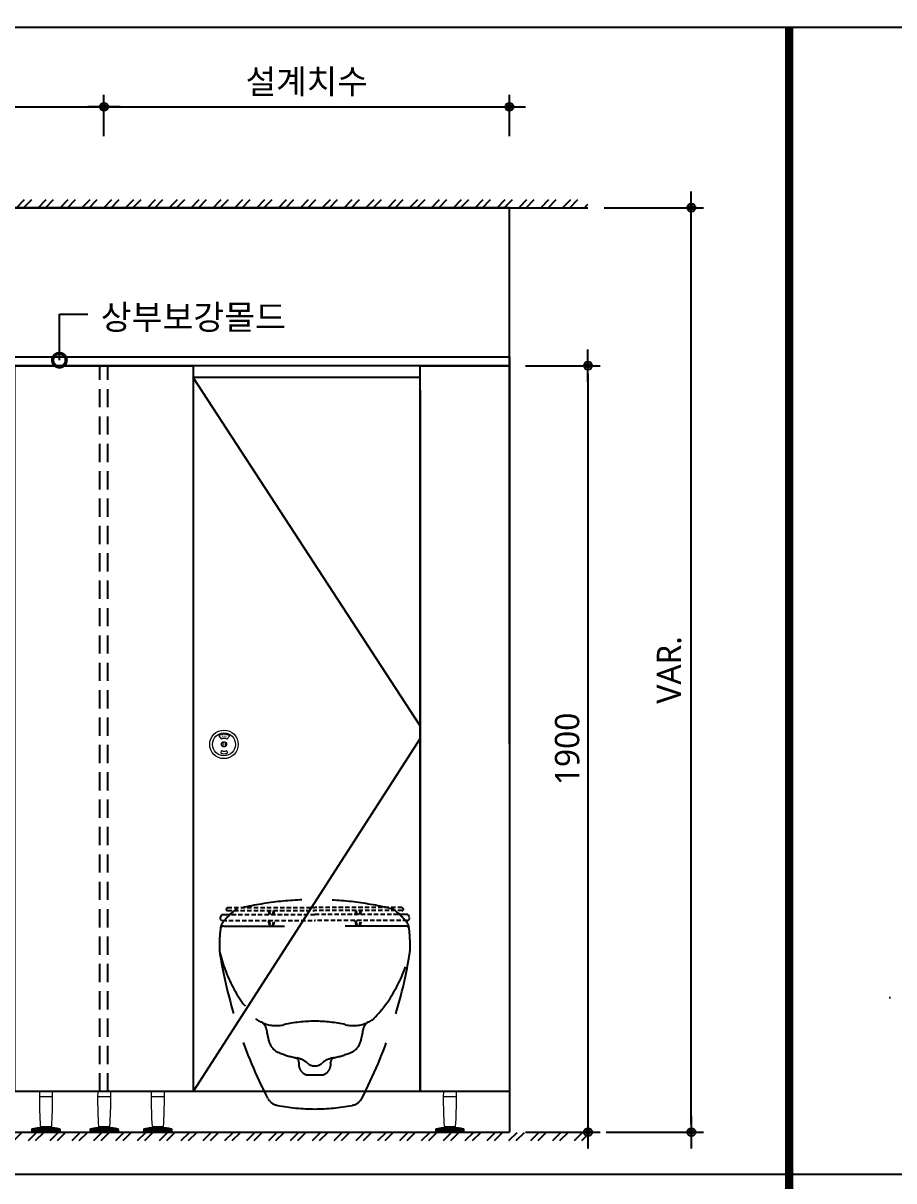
# Model space of a CAD drawing. Extents: x -256 to 8104, y -176 to 5714.
# Drawn here: x 3621 to 4694, y 4116 to 5543 of the extents above; entities that cross this region are included whole.
import ezdxf
from ezdxf.enums import TextEntityAlignment as Align

# ---------------------------------------------------------------- set-up
doc = ezdxf.new("R2010")
doc.units = 0
doc.header["$LTSCALE"] = 30
doc.linetypes.add('HIDDEN', pattern=[0.375, 0.25, -0.125])
doc.layers.get('0').update_dxf_attribs({"linetype": 'CONTINUOUS'})
doc.layers.get('DEFPOINTS').update_dxf_attribs({"linetype": 'CONTINUOUS'})
for name, color, linetype in [('DIM', 7, 'CONTINUOUS'), ('FIN', 5, 'CONTINUOUS'), ('HAT', 8, 'CONTINUOUS'), ('HID', 9, 'HIDDEN'), ('문자', 3, 'CONTINUOUS'), ('부자재', 4, 'CONTINUOUS'), ('잠금쇠(회전형)', 4, 'CONTINUOUS'), ('치수', 1, 'CONTINUOUS'), ('판넬', 2, 'CONTINUOUS'), ('해치', 8, 'CONTINUOUS')]:
    doc.layers.add(name, color=color, linetype=linetype)
doc.styles.add('HDW', font='gulim.ttc')
doc.styles.add('돋움', font='malgun.ttf')
doc.dimstyles.new('10', dxfattribs={"dimscale": 10, "dimtxt": 3, "dimasz": 1, "dimexe": 1.5, "dimexo": 2, "dimgap": 1, "dimtad": 1, "dimdec": 0, "dimlunit": 6, "dimtxsty": '돋움', "dimblk": 'DIMDOT', "dimcen": -1, "dimdle": 1.5, "dimclrt": 3, "dimazin": 3, "dimtfac": 1, "dimtdec": 0, "dimtix": 1, "dimtmove": 2, "dimatfit": 3, "dimldrblk": 'DIMDOT', "dimarcsym": 0})

# ---------------------------------------------------------------- blocks, each defined once
blk = doc.blocks.new('DIMDOT')
at = {"linetype": 'Continuous'}
blk.add_line((-2, 0), (2, 0), dxfattribs=at)
for radius in [0.5, 0.25]:
    blk.add_circle((0, 0), radius, dxfattribs=at)
blk = doc.blocks.new('*D1071')
at = {"layer": 'DEFPOINTS', "color": 0}
for p in [(188446.5, 3876.5), (187946.5, 3820.2), (188446.5, 3820.2)]:
    blk.add_point(p, dxfattribs=at)
at = {"layer": 'DIM', "color": 0, "lineweight": -2, "ltscale": 10}
for p, q in [((187946.5, 3840.2), (187946.5, 3891.5)), ((188446.5, 3840.2), (188446.5, 3891.5)), ((187956.5, 3876.5), (188436.5, 3876.5))]:
    blk.add_line(p, q, dxfattribs=at)
at = {"layer": 'DIM', "color": 0, "lineweight": -2, "xscale": 10, "yscale": 10, "zscale": 10, "rotation": 180}
blk.add_blockref('DIMDOT', (187946.5, 3876.5), dxfattribs=at)
at = {"layer": 'DIM', "color": 0, "lineweight": -2, "xscale": 10, "yscale": 10, "zscale": 10}
blk.add_blockref('DIMDOT', (188446.5, 3876.5), dxfattribs=at)
at = {"layer": 'DIM', "color": 3, "insert": (188196.5, 3906.1), "char_height": 30, "attachment_point": 5, "style": '돋움'}
blk.add_mtext('설계치수', dxfattribs=at)
blk = doc.blocks.new('*D1072')
at = {"layer": 'DEFPOINTS', "color": 0}
for p in [(188946.5, 3876.5), (188446.5, 3820.2), (188946.5, 3820.2)]:
    blk.add_point(p, dxfattribs=at)
at = {"layer": 'DIM', "color": 0, "lineweight": -2, "ltscale": 10}
for p, q in [((188446.5, 3840.2), (188446.5, 3891.5)), ((188946.5, 3840.2), (188946.5, 3891.5)), ((188456.5, 3876.5), (188936.5, 3876.5))]:
    blk.add_line(p, q, dxfattribs=at)
at = {"layer": 'DIM', "color": 0, "lineweight": -2, "xscale": 10, "yscale": 10, "zscale": 10, "rotation": 180}
blk.add_blockref('DIMDOT', (188446.5, 3876.5), dxfattribs=at)
at = {"layer": 'DIM', "color": 0, "lineweight": -2, "xscale": 10, "yscale": 10, "zscale": 10}
blk.add_blockref('DIMDOT', (188946.5, 3876.5), dxfattribs=at)
at = {"layer": 'DIM', "color": 3, "insert": (188696.5, 3906.1), "char_height": 30, "attachment_point": 5, "style": '돋움'}
blk.add_mtext('설계치수', dxfattribs=at)
blk = doc.blocks.new('*D1073')
at = {"layer": 'DEFPOINTS', "color": 0}
for p in [(188946.5, 3557.3), (188946.5, 2612.3), (189043.4, 2612.3)]:
    blk.add_point(p, dxfattribs=at)
at = {"layer": 'DIM', "color": 0, "lineweight": -2, "ltscale": 10}
for p, q in [((188966.5, 3557.3), (189058.4, 3557.3)), ((189043.4, 3547.3), (189043.4, 2622.3)), ((188966.5, 2612.3), (189058.4, 2612.3))]:
    blk.add_line(p, q, dxfattribs=at)
at = {"layer": 'DIM', "color": 0, "lineweight": -2, "xscale": 10, "yscale": 10, "zscale": 10}
for p, rotation in [((189043.4, 3557.3), 90), ((189043.4, 2612.3), 270)]:
    blk.add_blockref('DIMDOT', p, dxfattribs=dict(at, rotation=rotation))
at = {"layer": 'DIM', "color": 3, "insert": (189017.8, 3084.8), "char_height": 30, "attachment_point": 5, "rotation": 90, "style": '돋움'}
blk.add_mtext('1900', dxfattribs=at)
blk = doc.blocks.new('A$C460A2A32')
at = {"color": 0}
for p, q in [((2.8, 20), (0.5, 16)), ((2.8, 20), (8.6, 20)), ((8.6, 20), (162.3, 20)), ((12.8, 32), (11.2, 30.4)), ((12.6, 27), (162.3, 27)), ((12.8, 32), (162.3, 32)), ((311.8, 32), (162.3, 32)), ((312, 27), (162.3, 27)), ((316, 20), (162.3, 20)), ((311.8, 32), (313.4, 30.4)), ((321.8, 20), (316, 20)), ((321.8, 20), (324.1, 16)), ((3.9, 10), (162.3, 10)), ((320.7, 10), (162.3, 10))]:
    blk.add_line(p, q, dxfattribs=at)
for centre, radius, start, end in [((12.6, 29), 2, 135, 270), ((108.9, 28.2), 26, 182.6717, 198.4118), ((107.4, 28.2), 23, 183.0205, 200.9186), ((68.6, 28.2), 23, 339.0814, 356.9795), ((67.1, 28.2), 26, 341.5882, 357.3283), ((257.5, 28.2), 26, 182.6717, 198.4118), ((256, 28.2), 23, 183.0205, 200.9186), ((217.2, 28.2), 23, 339.0814, 356.9795), ((215.7, 28.2), 26, 341.5882, 357.3283), ((312, 29), 2, 270, 45), ((3.9, 14), 4, 150.0107, 270), ((108.9, 10), 26, 180, 202.6199), ((107.4, 10), 23, 180, 205.7715), ((68.6, 10), 23, 334.2285, 0), ((67.1, 10), 26, 337.3801, 0), ((257.5, 10), 26, 180, 202.6199), ((256, 10), 23, 180, 205.7715), ((217.2, 10), 23, 334.2285, 0), ((215.7, 10), 26, 337.3801, 0), ((320.7, 14), 4, 270, 29.9893)]:
    blk.add_arc(centre, radius, start, end, dxfattribs=at)
blk = doc.blocks.new('*D1090')
at = {"layer": 'DEFPOINTS', "color": 0}
for p in [(189043.4, 3752.1), (189170.8, 3752.1), (189045.9, 2612.3)]:
    blk.add_point(p, dxfattribs=at)
at = {"layer": 'DIM', "color": 0, "lineweight": -2, "ltscale": 10}
for p, q in [((189063.4, 3752.1), (189185.8, 3752.1)), ((189170.8, 2622.3), (189170.8, 3742.1)), ((189065.9, 2612.3), (189185.8, 2612.3))]:
    blk.add_line(p, q, dxfattribs=at)
at = {"layer": 'DIM', "color": 0, "lineweight": -2, "xscale": 10, "yscale": 10, "zscale": 10}
for p, rotation in [((189170.8, 3752.1), 90), ((189170.8, 2612.3), 270)]:
    blk.add_blockref('DIMDOT', p, dxfattribs=dict(at, rotation=rotation))
at = {"layer": 'DIM', "color": 3, "insert": (189143.5, 3182.2), "char_height": 30, "attachment_point": 5, "rotation": 90, "style": '돋움'}
blk.add_mtext('VAR.', dxfattribs=at)
blk = doc.blocks.new('_DOTSMALL')
at = {"color": 0, "linetype": 'ByBlock', "const_width": 0.5}
blk.add_lwpolyline([(-0.0625, 0, 1), (0.0625, 0, 1)], format="xyb", close=True, dxfattribs=at)
blk = doc.blocks.new('A$C63EC304E')
at = {"layer": '치수', "color": 1, "xscale": 2.5, "yscale": 2.5, "zscale": 2.5, "rotation": 234.3098741996962}
blk.add_blockref('_DOTSMALL', (0.31, 0.31), dxfattribs=at)
blk = doc.blocks.new('A$C2BC9653E')
at = {"layer": '치수', "xscale": 0.3333333333333333, "yscale": 0.3333333333333333, "zscale": 0.3333333333333333}
blk.add_blockref('A$C63EC304E', (0, 0), dxfattribs=at)
blk = doc.blocks.new('A$C7FC71301')
at = {"layer": '치수', "rotation": 180}
blk.add_blockref('A$C2BC9653E', (0.208, 0.208), dxfattribs=at)
blk = doc.blocks.new('A$C4A20372B')
at = {"layer": '치수'}
blk.add_blockref('A$C7FC71301', (0, 0), dxfattribs=at)
blk = doc.blocks.new('A$C566469F5')
at = {"layer": '치수'}
blk.add_blockref('A$C4A20372B', (0, 0), dxfattribs=at)
blk = doc.blocks.new('A$C7E317CD4')
at = {"layer": '해치', "xscale": 2, "yscale": 2, "zscale": 2}
blk.add_blockref('A$C566469F5', (0, 0), dxfattribs=at)
blk = doc.blocks.new('A$C601D7F27')
at = {"layer": '치수'}
blk.add_blockref('A$C7E317CD4', (0, 0), dxfattribs=at)
blk = doc.blocks.new('A$C38802C08')
at = {"layer": '치수'}
blk.add_blockref('A$C601D7F27', (0, 0), dxfattribs=at)
blk = doc.blocks.new('EDGE_39', base_point=(184726.3, -1563.7))
at = {"layer": 'HAT'}
h = blk.add_hatch(dxfattribs=at)
h.set_pattern_fill('ANSI32', color=256, scale=2, style=0)
h.set_pattern_definition([(45, (176110.435, -1880.92), (-13.470384, 13.470384), []), (45, (176119.415, -1880.92), (-13.470384, 13.470384), [])])
h.paths.add_polyline_path([(187349.8, 3762.1), (189043.4, 3762.1), (189043.4, 3752.1), (187349.8, 3752.1)])
h = blk.add_hatch(dxfattribs=at)
h.set_pattern_fill('ANSI32', color=256, scale=2, style=0)
h.set_pattern_definition([(45, (176110.435, -1698.94), (-13.470384, 13.470384), []), (45, (176119.415, -1698.94), (-13.470384, 13.470384), [])])
h.paths.add_polyline_path([(187349.8, 2601.8), (189043.4, 2601.8), (189043.4, 2611.8), (187349.8, 2611.8)])
at = {"layer": '해치'}
h = blk.add_hatch(dxfattribs=at)
h.set_pattern_fill('AR-CONC', color=256, style=0)
h.set_pattern_definition([(50, (187965.83, 1337.06), (182.185, -15.939), [19.05, -209.55]), (355, (187965.83, 1337.06), (-35.243, 191.057), [15.24, -167.64]), (100.451, (187981.01, 1335.73), (146.943, 175.117), [16.19, -178.09]), (46.184, (187965.83, 1387.86), (271.079, -42.042), [28.575, -314.325]), (96.636, (187988.42, 1384.36), (237.404, 247.426), [24.285, -267.135]), (351.184, (187965.83, 1387.86), (237.405, 247.425), [22.86, -251.46]), (21, (187991.23, 1375.16), (151.615, -102.2655), [19.05, -209.55]), (326, (187991.23, 1375.16), (61.802, 184.188), [15.24, -167.64]), (71.4514, (188003.87, 1366.64), (213.416, 81.923), [16.19, -178.09]), (37.5, (187965.83, 1337.06), (3.0886, 84.555), [0, -165.608, 0, -170.18, 0, -168.275]), (7.5, (187965.83, 1337.06), (66.8197, 100.1806), [0, -97.028, 0, -161.798, 0, -64.135]), (327.5, (187909.19, 1337.06), (135.5906, -5.7287), [0, -63.5, 0, -198.12, 0, -262.89]), (317.5, (187883.79, 1337.06), (148.129, 25.4265), [0, -82.55, 0, -131.572, 0, -186.69])])
h.paths.add_polyline_path([(190445.4, 2770.8), (190445.4, 2873.8), (189395.2, 2873.8), (189395.2, 2770.8)])
at = {"color": 2}
blk.add_line((187349.8, 3752.1), (189043.4, 3752.1), dxfattribs=at)
for p, q in [((188946.5, 3090.9), (188946.5, 3752.1)), ((188946.5, 3077.2), (188946.5, 2612.3)), ((187446.5, 2612.3), (188946.5, 2612.3))]:
    blk.add_line(p, q)
at = {"color": 8}
blk.add_line((187245.1, 2560.5), (190592.9, 2560.5), dxfattribs=at)
at = {"color": 2}
for points in [[(184725.6, 3974.7), (191977.9, 3974.7), (191977.9, -1563.6), (184725.6, -1563.6)], [(184725.6, 3974.7), (191977.9, 3974.7), (191977.9, -1563.6), (184725.6, -1563.6)], [(184725.6, 3974.7), (192707.5, 3974.7), (192707.5, -1563.6), (184725.6, -1563.6)], [(187446.5, 3568.3), (188946.5, 3568.3), (188946.5, 3557.3), (187446.5, 3557.3)]]:
    blk.add_lwpolyline(points, close=True, dxfattribs=at)
at = {"color": 8, "const_width": 10}
blk.add_lwpolyline([(189291.4, 1205.6), (189291.4, 3974.7)], dxfattribs=at)
at = {"layer": 'FIN', "linetype": 'Continuous', "lineweight": 15}
for p, q in [((188366.9, 2656.4), (188383.2, 2656.4)), ((188383.2, 2655.9), (188366.9, 2655.9)), ((188438.7, 2656.4), (188455, 2656.4)), ((188455, 2655.9), (188438.7, 2655.9)), ((188504.8, 2656.4), (188521.1, 2656.4)), ((188521.1, 2655.9), (188504.8, 2655.9)), ((188864.9, 2656.4), (188881.3, 2656.4)), ((188881.3, 2655.9), (188864.9, 2655.9)), ((188392.9, 2615), (188357.2, 2615)), ((188392.9, 2613.7), (188357.2, 2613.7)), ((188357.2, 2613.7), (188392.9, 2613.7)), ((188357.8, 2616.2), (188392.3, 2616.2)), ((188358.7, 2612.2), (188358.7, 2612.3)), ((188358.7, 2612.2), (188358.7, 2612.3)), ((188359.9, 2612.2), (188359.9, 2612.3)), ((188359.9, 2612.2), (188359.9, 2612.3)), ((188383.6, 2617.7), (188366.5, 2617.7)), ((188366.7, 2617.7), (188383.4, 2617.7)), ((188368, 2619.4), (188382.1, 2619.4)), ((188377.1, 2612.2), (188377.1, 2612.3)), ((188377.7, 2612.2), (188377.7, 2612.3)), ((188378.5, 2612.2), (188378.5, 2612.3)), ((188378.5, 2612.2), (188378.5, 2612.3)), ((188378.5, 2612.2), (188378.5, 2612.3)), ((188378.6, 2612.2), (188378.6, 2612.3)), ((188378.8, 2612.2), (188378.8, 2612.3)), ((188378.9, 2612.2), (188378.9, 2612.3)), ((188379, 2612.2), (188379, 2612.3)), ((188379, 2612.2), (188379, 2612.3)), ((188379.1, 2612.2), (188379.1, 2612.3)), ((188379.2, 2612.2), (188379.2, 2612.3)), ((188379.5, 2612.2), (188379.5, 2612.3)), ((188379.5, 2612.2), (188379.5, 2612.3)), ((188379.5, 2612.2), (188379.5, 2612.3)), ((188379.6, 2612.2), (188379.6, 2612.3)), ((188379.7, 2612.2), (188379.7, 2612.3)), ((188389.9, 2612.2), (188389.9, 2612.3)), ((188390.1, 2612.2), (188390.1, 2612.3)), ((188390.6, 2612.2), (188390.6, 2612.3)), ((188391, 2612.2), (188391, 2612.3)), ((188391.2, 2612.2), (188391.2, 2612.3)), ((188464.7, 2615), (188429, 2615)), ((188464.7, 2613.7), (188429, 2613.7)), ((188429, 2613.7), (188464.7, 2613.7)), ((188429.6, 2616.2), (188464.1, 2616.2)), ((188430.5, 2612.2), (188430.5, 2612.3)), ((188430.5, 2612.2), (188430.5, 2612.3)), ((188431.7, 2612.2), (188431.7, 2612.3)), ((188431.7, 2612.2), (188431.7, 2612.3)), ((188455.4, 2617.7), (188438.3, 2617.7)), ((188438.5, 2617.7), (188455.2, 2617.7)), ((188439.8, 2619.4), (188453.9, 2619.4)), ((188448.9, 2612.2), (188448.9, 2612.3)), ((188449.5, 2612.2), (188449.5, 2612.3)), ((188450.3, 2612.2), (188450.3, 2612.3)), ((188450.3, 2612.2), (188450.3, 2612.3)), ((188450.3, 2612.2), (188450.3, 2612.3)), ((188450.4, 2612.2), (188450.4, 2612.3)), ((188450.6, 2612.2), (188450.6, 2612.3)), ((188450.7, 2612.2), (188450.7, 2612.3)), ((188450.8, 2612.2), (188450.8, 2612.3)), ((188450.8, 2612.2), (188450.8, 2612.3)), ((188450.9, 2612.2), (188450.9, 2612.3)), ((188451, 2612.2), (188451, 2612.3)), ((188451.3, 2612.2), (188451.3, 2612.3)), ((188451.3, 2612.2), (188451.3, 2612.3)), ((188451.3, 2612.2), (188451.3, 2612.3)), ((188451.4, 2612.2), (188451.4, 2612.3)), ((188451.5, 2612.2), (188451.5, 2612.3)), ((188461.7, 2612.2), (188461.7, 2612.3)), ((188461.9, 2612.2), (188461.9, 2612.3)), ((188462.4, 2612.2), (188462.4, 2612.3)), ((188462.8, 2612.2), (188462.8, 2612.3)), ((188463, 2612.2), (188463, 2612.3)), ((188530.7, 2615), (188495.1, 2615)), ((188530.7, 2613.7), (188495.1, 2613.7)), ((188495.1, 2613.7), (188530.7, 2613.7)), ((188495.7, 2616.2), (188530.2, 2616.2)), ((188496.6, 2612.2), (188496.6, 2612.3)), ((188496.6, 2612.2), (188496.6, 2612.3)), ((188497.8, 2612.2), (188497.8, 2612.3)), ((188497.8, 2612.2), (188497.8, 2612.3)), ((188521.5, 2617.7), (188504.4, 2617.7)), ((188504.6, 2617.7), (188521.2, 2617.7)), ((188505.9, 2619.4), (188520, 2619.4)), ((188515, 2612.2), (188515, 2612.3)), ((188515.6, 2612.2), (188515.6, 2612.3)), ((188516.4, 2612.2), (188516.4, 2612.3)), ((188516.4, 2612.2), (188516.4, 2612.3)), ((188516.4, 2612.2), (188516.4, 2612.3)), ((188516.5, 2612.2), (188516.5, 2612.3)), ((188516.7, 2612.2), (188516.7, 2612.3)), ((188516.8, 2612.2), (188516.8, 2612.3)), ((188516.9, 2612.2), (188516.9, 2612.3)), ((188516.9, 2612.2), (188516.9, 2612.3)), ((188517, 2612.2), (188517, 2612.3)), ((188517.1, 2612.2), (188517.1, 2612.3)), ((188517.3, 2612.2), (188517.3, 2612.3)), ((188517.4, 2612.2), (188517.4, 2612.3)), ((188517.4, 2612.2), (188517.4, 2612.3)), ((188517.5, 2612.2), (188517.5, 2612.3)), ((188517.6, 2612.2), (188517.6, 2612.3)), ((188527.8, 2612.2), (188527.8, 2612.3)), ((188528, 2612.2), (188528, 2612.3)), ((188528.5, 2612.2), (188528.5, 2612.3)), ((188528.9, 2612.2), (188528.9, 2612.3)), ((188529.1, 2612.2), (188529.1, 2612.3)), ((188890.9, 2615), (188855.3, 2615)), ((188890.9, 2613.7), (188855.3, 2613.7)), ((188855.3, 2613.7), (188890.9, 2613.7)), ((188855.9, 2616.2), (188890.4, 2616.2)), ((188856.8, 2612.2), (188856.8, 2612.3)), ((188856.8, 2612.2), (188856.8, 2612.3)), ((188858, 2612.2), (188858, 2612.3)), ((188858, 2612.2), (188858, 2612.3)), ((188881.7, 2617.7), (188864.6, 2617.7)), ((188864.8, 2617.7), (188881.4, 2617.7)), ((188866.1, 2619.4), (188880.2, 2619.4)), ((188875.2, 2612.2), (188875.2, 2612.3)), ((188875.8, 2612.2), (188875.8, 2612.3)), ((188876.6, 2612.2), (188876.6, 2612.3)), ((188876.6, 2612.2), (188876.6, 2612.3)), ((188876.6, 2612.2), (188876.6, 2612.3)), ((188876.7, 2612.2), (188876.7, 2612.3)), ((188876.9, 2612.2), (188876.9, 2612.3)), ((188877, 2612.2), (188877, 2612.3)), ((188877.1, 2612.2), (188877.1, 2612.3)), ((188877.1, 2612.2), (188877.1, 2612.3)), ((188877.1, 2612.2), (188877.1, 2612.3)), ((188877.3, 2612.2), (188877.3, 2612.3)), ((188877.5, 2612.2), (188877.5, 2612.3)), ((188877.5, 2612.2), (188877.5, 2612.3)), ((188877.6, 2612.2), (188877.6, 2612.3)), ((188877.7, 2612.2), (188877.7, 2612.3)), ((188877.7, 2612.2), (188877.7, 2612.3)), ((188888, 2612.2), (188888, 2612.3)), ((188888.2, 2612.2), (188888.2, 2612.3)), ((188888.6, 2612.2), (188888.6, 2612.3)), ((188889.1, 2612.2), (188889.1, 2612.3)), ((188889.3, 2612.2), (188889.3, 2612.3)), ((188359.9, 2612.2), (188358.7, 2612.2)), ((188358.7, 2612.2), (188358.7, 2612.2)), ((188359.9, 2612.2), (188359.9, 2612.2)), ((188377.7, 2612.2), (188377.1, 2612.2)), ((188378.8, 2612.2), (188378.6, 2612.2)), ((188378.9, 2612.2), (188378.8, 2612.2)), ((188379, 2612.2), (188378.9, 2612.2)), ((188379, 2612.2), (188379, 2612.2)), ((188379.1, 2612.2), (188379, 2612.2)), ((188379.6, 2612.2), (188379.5, 2612.2)), ((188379.5, 2612.2), (188379.5, 2612.2)), ((188379.7, 2612.2), (188379.6, 2612.2)), ((188431.7, 2612.2), (188430.5, 2612.2)), ((188430.5, 2612.2), (188430.5, 2612.2)), ((188431.7, 2612.2), (188431.7, 2612.2)), ((188449.5, 2612.2), (188448.9, 2612.2)), ((188450.6, 2612.2), (188450.4, 2612.2)), ((188450.7, 2612.2), (188450.6, 2612.2)), ((188450.8, 2612.2), (188450.7, 2612.2)), ((188450.8, 2612.2), (188450.8, 2612.2)), ((188450.9, 2612.2), (188450.8, 2612.2)), ((188451.4, 2612.2), (188451.3, 2612.2)), ((188451.3, 2612.2), (188451.3, 2612.2)), ((188451.5, 2612.2), (188451.4, 2612.2)), ((188497.8, 2612.2), (188496.6, 2612.2)), ((188496.6, 2612.2), (188496.6, 2612.2)), ((188497.8, 2612.2), (188497.8, 2612.2)), ((188515.6, 2612.2), (188515, 2612.2)), ((188516.7, 2612.2), (188516.5, 2612.2)), ((188516.8, 2612.2), (188516.7, 2612.2)), ((188516.9, 2612.2), (188516.8, 2612.2)), ((188516.9, 2612.2), (188516.9, 2612.2)), ((188516.9, 2612.2), (188516.9, 2612.2)), ((188517.5, 2612.2), (188517.4, 2612.2)), ((188517.4, 2612.2), (188517.4, 2612.2)), ((188517.6, 2612.2), (188517.5, 2612.2)), ((188858, 2612.2), (188856.8, 2612.2)), ((188856.8, 2612.2), (188856.8, 2612.2)), ((188858, 2612.2), (188858, 2612.2)), ((188875.8, 2612.2), (188875.2, 2612.2)), ((188876.9, 2612.2), (188876.7, 2612.2)), ((188877, 2612.2), (188876.9, 2612.2)), ((188877.1, 2612.2), (188877, 2612.2)), ((188877.1, 2612.2), (188877.1, 2612.2)), ((188877.1, 2612.2), (188877.1, 2612.2)), ((188877.6, 2612.2), (188877.5, 2612.2)), ((188877.7, 2612.2), (188877.6, 2612.2)), ((188877.7, 2612.2), (188877.7, 2612.2))]:
    blk.add_line(p, q, dxfattribs=at)
at = {"layer": 'FIN', "color": 4, "linetype": 'Continuous', "lineweight": 15}
for p, q in [((188367, 2662), (188367, 2662)), ((188367.1, 2662.3), (188383, 2662.3)), ((188367.2, 2656.2), (188382.9, 2656.2)), ((188383.2, 2656.4), (188383.1, 2662)), ((188438.8, 2662), (188438.8, 2662)), ((188438.9, 2662.3), (188454.8, 2662.3)), ((188439, 2656.2), (188454.7, 2656.2)), ((188455, 2656.4), (188454.9, 2662)), ((188504.9, 2662), (188504.9, 2662)), ((188505, 2662.3), (188520.9, 2662.3)), ((188505, 2656.2), (188520.8, 2656.2)), ((188521.1, 2656.4), (188521, 2662)), ((188865.1, 2662.3), (188881.1, 2662.3)), ((188865.1, 2662), (188865.1, 2662)), ((188865.2, 2656.2), (188881, 2656.2)), ((188881.3, 2656.4), (188881.2, 2662)), ((188357.8, 2616.2), (188357.2, 2615)), ((188357.2, 2615), (188357.2, 2613.7)), ((188357.2, 2613.7), (188357.2, 2612.3)), ((188357.2, 2612.3), (188392.9, 2612.3)), ((188368, 2619.4), (188368.6, 2618.8)), ((188381.5, 2618.8), (188368.6, 2618.8)), ((188369.5, 2618.5), (188368.9, 2617.8)), ((188381.2, 2617.8), (188368.9, 2617.8)), ((188369.5, 2618.8), (188369.5, 2618.5)), ((188369.5, 2618.5), (188380.6, 2618.5)), ((188380.6, 2618.5), (188380.6, 2618.8)), ((188381.2, 2617.8), (188380.6, 2618.5)), ((188381.5, 2618.8), (188382.1, 2619.4)), ((188392.9, 2615), (188392.3, 2616.2)), ((188392.9, 2613.7), (188392.9, 2615)), ((188392.9, 2612.3), (188392.9, 2613.7)), ((188429.6, 2616.2), (188429, 2615)), ((188429, 2615), (188429, 2613.7)), ((188429, 2613.7), (188429, 2612.3)), ((188429, 2612.3), (188464.7, 2612.3)), ((188439.8, 2619.4), (188440.4, 2618.8)), ((188453.3, 2618.8), (188440.4, 2618.8)), ((188441.3, 2618.5), (188440.7, 2617.8)), ((188453, 2617.8), (188440.7, 2617.8)), ((188441.3, 2618.8), (188441.3, 2618.5)), ((188441.3, 2618.5), (188452.4, 2618.5)), ((188452.4, 2618.5), (188452.4, 2618.8)), ((188453, 2617.8), (188452.4, 2618.5)), ((188453.3, 2618.8), (188453.9, 2619.4)), ((188464.7, 2615), (188464.1, 2616.2)), ((188464.7, 2613.7), (188464.7, 2615)), ((188464.7, 2612.3), (188464.7, 2613.7)), ((188495.7, 2616.2), (188495.1, 2615)), ((188495.1, 2615), (188495.1, 2613.7)), ((188495.1, 2613.7), (188495.1, 2612.3)), ((188495.1, 2612.3), (188530.7, 2612.3)), ((188505.9, 2619.4), (188506.5, 2618.8)), ((188519.4, 2618.8), (188506.5, 2618.8)), ((188507.4, 2618.5), (188506.8, 2617.8)), ((188519.1, 2617.8), (188506.8, 2617.8)), ((188507.4, 2618.8), (188507.4, 2618.5)), ((188507.4, 2618.5), (188518.5, 2618.5)), ((188518.5, 2618.5), (188518.5, 2618.8)), ((188519.1, 2617.8), (188518.5, 2618.5)), ((188519.4, 2618.8), (188520, 2619.4)), ((188530.7, 2615), (188530.2, 2616.2)), ((188530.7, 2613.7), (188530.7, 2615)), ((188530.7, 2612.3), (188530.7, 2613.7)), ((188855.9, 2616.2), (188855.3, 2615)), ((188855.3, 2615), (188855.3, 2613.7)), ((188855.3, 2613.7), (188855.3, 2612.3)), ((188855.3, 2612.3), (188890.9, 2612.3)), ((188866.1, 2619.4), (188866.7, 2618.8)), ((188879.5, 2618.8), (188866.7, 2618.8)), ((188867.6, 2618.5), (188867, 2617.8)), ((188879.3, 2617.8), (188867, 2617.8)), ((188867.6, 2618.8), (188867.6, 2618.5)), ((188867.6, 2618.5), (188878.7, 2618.5)), ((188878.7, 2618.5), (188878.7, 2618.8)), ((188879.3, 2617.8), (188878.7, 2618.5)), ((188879.5, 2618.8), (188880.2, 2619.4)), ((188890.9, 2615), (188890.4, 2616.2)), ((188890.9, 2613.7), (188890.9, 2615)), ((188890.9, 2612.3), (188890.9, 2613.7))]:
    blk.add_line(p, q, dxfattribs=at)
for points in [[(188367.1, 2662.3, 0.124037), (188367, 2662, -0.001096), (188367, 2662), (188366.9, 2656.4)], [(188438.9, 2662.3, 0.124037), (188438.8, 2662, -0.001096), (188438.8, 2662), (188438.7, 2656.4)], [(188505, 2662.3, 0.124037), (188504.9, 2662, -0.001096), (188504.9, 2662), (188504.8, 2656.4)], [(188865.1, 2662.3, 0.124037), (188865.1, 2662, -0.001096), (188865.1, 2662), (188865, 2656.4)]]:
    blk.add_lwpolyline(points, format="xyb", dxfattribs=at)
at = {"layer": 'FIN', "color": 4, "linetype": 'Continuous', "lineweight": 15, "flags": 128}
for points in [[(188383.1, 2662, 0.118135), (188383, 2662.3, 0.118135)], [(188454.9, 2662, 0.118135), (188454.8, 2662.3, 0.118135)], [(188521, 2662, 0.118135), (188520.9, 2662.3, 0.118135)], [(188881.2, 2662, 0.118135), (188881.1, 2662.3, 0.118135)]]:
    blk.add_lwpolyline(points, format="xyb", dxfattribs=at)
at = {"layer": 'FIN', "color": 4, "linetype": 'Continuous', "lineweight": 15}
for centre, radius, start, end in [((188367.2, 2656.4), 0.292, 179.2415, 270), ((188367.2, 2655.9), 0.292, 90, 179.3579), ((188945.6, 2655.6), 578.7, 179.9718, 183.5859), ((187829.1, 2654.8), 554.1, 356.3354, 0.1097), ((188382.9, 2656.4), 0.292, 270, 0.7585), ((188382.9, 2655.9), 0.292, 0.6421, 90), ((188439, 2656.4), 0.292, 179.2415, 270), ((188439, 2655.9), 0.292, 90, 179.3579), ((189017.4, 2655.6), 578.7, 179.9718, 183.5859), ((187900.9, 2654.8), 554.1, 356.3354, 0.1097), ((188454.7, 2656.4), 0.292, 270, 0.7585), ((188454.7, 2655.9), 0.292, 0.6421, 90), ((188505, 2656.4), 0.292, 179.2415, 270), ((188505, 2655.9), 0.292, 90, 179.3579), ((189083.4, 2655.6), 578.7, 179.9718, 183.5859), ((187967, 2654.8), 554.1, 356.3354, 0.1097), ((188520.8, 2656.4), 0.292, 270, 0.7585), ((188520.8, 2655.9), 0.292, 0.6421, 90), ((188865.2, 2656.4), 0.292, 179.2415, 270), ((188865.2, 2655.9), 0.292, 90, 179.3579), ((189443.6, 2655.6), 578.7, 179.9718, 183.5859), ((188327.2, 2654.8), 554.1, 356.3354, 0.1097), ((188881, 2656.4), 0.292, 270, 0.7585), ((188881, 2655.9), 0.292, 0.6421, 90), ((188369.5, 2574), 43.8, 93.8991, 105.5006), ((188369.5, 2584.5), 33.3, 91.0115, 94.7479), ((188366.8, 2617.5), 0.175, 94.7479, 116.6788), ((188380.6, 2584.5), 33.3, 85.2521, 88.9885), ((188383.3, 2617.5), 0.175, 63.3212, 85.2521), ((188380.6, 2574), 43.8, 80.5831, 86.1009), ((188380.6, 2574), 43.8, 74.4994, 78.127), ((188441.3, 2574), 43.8, 93.8991, 105.5006), ((188441.3, 2584.5), 33.3, 91.0115, 94.7479), ((188438.5, 2617.5), 0.175, 94.7479, 116.6788), ((188452.4, 2584.5), 33.3, 85.2521, 88.9885), ((188455.1, 2617.5), 0.175, 63.3212, 85.2521), ((188452.4, 2574), 43.8, 80.5831, 86.1009), ((188452.4, 2574), 43.8, 74.4994, 78.127), ((188507.4, 2574), 43.8, 93.8991, 105.5006), ((188507.4, 2584.5), 33.3, 91.0115, 94.7479), ((188504.6, 2617.5), 0.175, 94.7479, 116.6788), ((188518.5, 2584.5), 33.3, 85.2521, 88.9885), ((188521.2, 2617.5), 0.175, 63.3212, 85.2521), ((188518.5, 2574), 43.8, 80.5831, 86.1009), ((188518.5, 2574), 43.8, 74.4994, 78.127), ((188867.6, 2574), 43.8, 93.8991, 105.5006), ((188867.6, 2584.5), 33.3, 91.0115, 94.7479), ((188864.8, 2617.5), 0.175, 94.7479, 116.6788), ((188878.7, 2584.5), 33.3, 85.2521, 88.9885), ((188881.4, 2617.5), 0.175, 63.3212, 85.2521), ((188878.7, 2574), 43.8, 80.5831, 86.1009), ((188878.7, 2574), 43.8, 74.4994, 78.127)]:
    blk.add_arc(centre, radius, start, end, dxfattribs=at)
for points, knots in [([(188387.8, 2617.2), (188387.8, 2617.2), (188387.9, 2617.2), (188388, 2617.2), (188388.1, 2617.2), (188388.2, 2617.1), (188388.2, 2617.1), (188388.2, 2617.1)], [0, 0, 0, 0, 0.2159727, 0.4318558, 0.6498983, 0.8698049, 1, 1, 1, 1]), ([(188387.8, 2617.2), (188387.8, 2617.2), (188387.8, 2617.2), (188387.8, 2617.2), (188387.8, 2617.2), (188387.8, 2617.2)], [0, 0, 0, 0, 0.110152, 0.664814, 1, 1, 1, 1]), ([(188388.2, 2617.1), (188388.3, 2617.1), (188388.4, 2617.1), (188388.5, 2617), (188388.6, 2617)], [0, 0, 0, 0, 0.405872, 1, 1, 1, 1]), ([(188388.6, 2617.1), (188388.5, 2617.1), (188388.4, 2617.1), (188388.3, 2617.1), (188388.2, 2617.1)], [0, 0, 0, 0, 0.585266, 1, 1, 1, 1]), ([(188388.2, 2617.1), (188388.2, 2617.1), (188388.2, 2617.1), (188388.2, 2617.1), (188388.2, 2617.1)], [0, 0, 0, 0, 0.495973, 1, 1, 1, 1]), ([(188390, 2616.8), (188389.7, 2616.8), (188389.2, 2616.9), (188388.8, 2617), (188388.6, 2617.1)], [0, 0, 0, 0, 0.528575, 1, 1, 1, 1]), ([(188388.6, 2617), (188388.6, 2617), (188388.6, 2617), (188388.6, 2617), (188388.6, 2617)], [0, 0, 0, 0, 0.517301, 1, 1, 1, 1]), ([(188388.6, 2617), (188388.8, 2617), (188389.2, 2616.9), (188389.7, 2616.8), (188390, 2616.8)], [0, 0, 0, 0, 0.470682, 1, 1, 1, 1]), ([(188390, 2616.8), (188390, 2616.8), (188390, 2616.8), (188390, 2616.8), (188390, 2616.8)], [0, 0, 0, 0, 0.529757, 1, 1, 1, 1]), ([(188459.6, 2617.2), (188459.6, 2617.2), (188459.7, 2617.2), (188459.8, 2617.2), (188459.9, 2617.2), (188459.9, 2617.1), (188460, 2617.1), (188460, 2617.1)], [0, 0, 0, 0, 0.2159727, 0.4318558, 0.6498983, 0.8698049, 1, 1, 1, 1]), ([(188459.6, 2617.2), (188459.6, 2617.2), (188459.6, 2617.2), (188459.6, 2617.2), (188459.6, 2617.2), (188459.6, 2617.2)], [0, 0, 0, 0, 0.110152, 0.664814, 1, 1, 1, 1]), ([(188460, 2617.1), (188460.1, 2617.1), (188460.2, 2617.1), (188460.3, 2617), (188460.4, 2617)], [0, 0, 0, 0, 0.405872, 1, 1, 1, 1]), ([(188460.4, 2617.1), (188460.3, 2617.1), (188460.2, 2617.1), (188460.1, 2617.1), (188460, 2617.1)], [0, 0, 0, 0, 0.585266, 1, 1, 1, 1]), ([(188460, 2617.1), (188460, 2617.1), (188460, 2617.1), (188460, 2617.1), (188460, 2617.1)], [0, 0, 0, 0, 0.495973, 1, 1, 1, 1]), ([(188461.8, 2616.8), (188461.5, 2616.8), (188461, 2616.9), (188460.6, 2617), (188460.4, 2617.1)], [0, 0, 0, 0, 0.528575, 1, 1, 1, 1]), ([(188460.4, 2617), (188460.4, 2617), (188460.4, 2617), (188460.4, 2617), (188460.4, 2617)], [0, 0, 0, 0, 0.517301, 1, 1, 1, 1]), ([(188460.4, 2617), (188460.6, 2617), (188461, 2616.9), (188461.5, 2616.8), (188461.8, 2616.8)], [0, 0, 0, 0, 0.470682, 1, 1, 1, 1]), ([(188461.8, 2616.8), (188461.8, 2616.8), (188461.8, 2616.8), (188461.8, 2616.8), (188461.8, 2616.8)], [0, 0, 0, 0, 0.529757, 1, 1, 1, 1]), ([(188525.6, 2617.2), (188525.6, 2617.2), (188525.6, 2617.2), (188525.7, 2617.2), (188525.7, 2617.2), (188525.7, 2617.2)], [0, 0, 0, 0, 0.110152, 0.664814, 1, 1, 1, 1]), ([(188525.7, 2617.2), (188525.7, 2617.2), (188525.8, 2617.2), (188525.9, 2617.2), (188525.9, 2617.2), (188526, 2617.1), (188526.1, 2617.1), (188526.1, 2617.1)], [0, 0, 0, 0, 0.2159727, 0.4318558, 0.6498983, 0.8698049, 1, 1, 1, 1]), ([(188526.1, 2617.1), (188526.1, 2617.1), (188526.3, 2617.1), (188526.4, 2617), (188526.4, 2617)], [0, 0, 0, 0, 0.405872, 1, 1, 1, 1]), ([(188526.4, 2617.1), (188526.4, 2617.1), (188526.3, 2617.1), (188526.1, 2617.1), (188526.1, 2617.1)], [0, 0, 0, 0, 0.585266, 1, 1, 1, 1]), ([(188526.1, 2617.1), (188526.1, 2617.1), (188526.1, 2617.1), (188526.1, 2617.1), (188526.1, 2617.1)], [0, 0, 0, 0, 0.495973, 1, 1, 1, 1]), ([(188527.8, 2616.8), (188527.6, 2616.8), (188527.1, 2616.9), (188526.7, 2617), (188526.4, 2617.1)], [0, 0, 0, 0, 0.528575, 1, 1, 1, 1]), ([(188526.4, 2617), (188526.4, 2617), (188526.4, 2617), (188526.4, 2617), (188526.4, 2617)], [0, 0, 0, 0, 0.517301, 1, 1, 1, 1]), ([(188526.4, 2617), (188526.7, 2617), (188527.1, 2616.9), (188527.6, 2616.8), (188527.8, 2616.8)], [0, 0, 0, 0, 0.470682, 1, 1, 1, 1]), ([(188527.8, 2616.8), (188527.8, 2616.8), (188527.8, 2616.8), (188527.8, 2616.8), (188527.8, 2616.8)], [0, 0, 0, 0, 0.529757, 1, 1, 1, 1]), ([(188885.8, 2617.2), (188885.8, 2617.2), (188885.8, 2617.2), (188885.9, 2617.2), (188885.9, 2617.2), (188885.9, 2617.2)], [0, 0, 0, 0, 0.110152, 0.664814, 1, 1, 1, 1]), ([(188885.9, 2617.2), (188885.9, 2617.2), (188886, 2617.2), (188886, 2617.2), (188886.1, 2617.2), (188886.2, 2617.1), (188886.3, 2617.1), (188886.3, 2617.1)], [0, 0, 0, 0, 0.2159727, 0.4318558, 0.6498983, 0.8698049, 1, 1, 1, 1]), ([(188886.3, 2617.1), (188886.3, 2617.1), (188886.4, 2617.1), (188886.6, 2617), (188886.6, 2617)], [0, 0, 0, 0, 0.405872, 1, 1, 1, 1]), ([(188886.6, 2617.1), (188886.6, 2617.1), (188886.4, 2617.1), (188886.3, 2617.1), (188886.3, 2617.1)], [0, 0, 0, 0, 0.585266, 1, 1, 1, 1]), ([(188886.3, 2617.1), (188886.3, 2617.1), (188886.3, 2617.1), (188886.3, 2617.1), (188886.3, 2617.1)], [0, 0, 0, 0, 0.495973, 1, 1, 1, 1]), ([(188888, 2616.8), (188887.8, 2616.8), (188887.3, 2616.9), (188886.9, 2617), (188886.6, 2617.1)], [0, 0, 0, 0, 0.528575, 1, 1, 1, 1]), ([(188886.6, 2617), (188886.6, 2617), (188886.6, 2617), (188886.6, 2617), (188886.6, 2617)], [0, 0, 0, 0, 0.517301, 1, 1, 1, 1]), ([(188886.6, 2617), (188886.9, 2617), (188887.3, 2616.9), (188887.8, 2616.8), (188888, 2616.8)], [0, 0, 0, 0, 0.470682, 1, 1, 1, 1]), ([(188888, 2616.8), (188888, 2616.8), (188888, 2616.8), (188888, 2616.8), (188888, 2616.8)], [0, 0, 0, 0, 0.529757, 1, 1, 1, 1])]:
    blk.add_open_spline(points, degree=3, knots=knots, dxfattribs=at)
for points in [[(188387.8, 2617.2), (188387.8, 2617.2)], [(188388.2, 2617.1), (188388.6, 2617.1)], [(188388.6, 2617.1), (188388.6, 2617.1)], [(188459.6, 2617.2), (188459.6, 2617.2)], [(188460, 2617.1), (188460.4, 2617.1)], [(188460.4, 2617.1), (188460.4, 2617.1)], [(188525.7, 2617.2), (188525.7, 2617.2)], [(188526.1, 2617.1), (188526.5, 2617.1)], [(188526.4, 2617.1), (188526.5, 2617.1)], [(188885.9, 2617.2), (188885.9, 2617.2)], [(188886.3, 2617.1), (188886.7, 2617.1)], [(188886.6, 2617.1), (188886.7, 2617.1)]]:
    blk.add_open_spline(points, degree=1, dxfattribs=at)
at = {"layer": 'FIN', "linetype": 'Continuous', "lineweight": 15}
for points, knots in [([(188378.6, 2612.2), (188378.6, 2612.2), (188378.5, 2612.2), (188378.5, 2612.2), (188378.5, 2612.2)], [0, 0, 0, 0, 0.561741, 1, 1, 1, 1]), ([(188378.5, 2612.2), (188378.5, 2612.2), (188378.5, 2612.2), (188378.5, 2612.2), (188378.5, 2612.2)], [0, 0, 0, 0, 0.557964, 1, 1, 1, 1]), ([(188379.2, 2612.2), (188379.2, 2612.2), (188379.1, 2612.2), (188379.1, 2612.2), (188379.1, 2612.2)], [0, 0, 0, 0, 0.560188, 1, 1, 1, 1]), ([(188379.5, 2612.2), (188379.4, 2612.2), (188379.3, 2612.2), (188379.3, 2612.2), (188379.2, 2612.2)], [0, 0, 0, 0, 0.559958, 1, 1, 1, 1]), ([(188390.1, 2612.2), (188390.1, 2612.2), (188389.9, 2612.2), (188389.9, 2612.2), (188389.9, 2612.2)], [0, 0, 0, 0, 0.558554, 1, 1, 1, 1]), ([(188390.3, 2612.2), (188390.2, 2612.2), (188390.1, 2612.2), (188390.1, 2612.2), (188390, 2612.2)], [0, 0, 0, 0, 0.558511, 1, 1, 1, 1]), ([(188390.6, 2612.2), (188390.5, 2612.2), (188390.3, 2612.2), (188390.2, 2612.2), (188390.1, 2612.2)], [0, 0, 0, 0, 0.559859, 1, 1, 1, 1]), ([(188391, 2612.2), (188390.9, 2612.2), (188390.8, 2612.2), (188390.6, 2612.2), (188390.6, 2612.2)], [0, 0, 0, 0, 0.558977, 1, 1, 1, 1]), ([(188391.2, 2612.2), (188391.2, 2612.2), (188391.2, 2612.2), (188391.1, 2612.2), (188391, 2612.2)], [0, 0, 0, 0, 0.559094, 1, 1, 1, 1]), ([(188450.4, 2612.2), (188450.4, 2612.2), (188450.3, 2612.2), (188450.3, 2612.2), (188450.3, 2612.2)], [0, 0, 0, 0, 0.561741, 1, 1, 1, 1]), ([(188450.3, 2612.2), (188450.3, 2612.2), (188450.3, 2612.2), (188450.3, 2612.2), (188450.3, 2612.2)], [0, 0, 0, 0, 0.557964, 1, 1, 1, 1]), ([(188451, 2612.2), (188451, 2612.2), (188450.9, 2612.2), (188450.9, 2612.2), (188450.9, 2612.2)], [0, 0, 0, 0, 0.560188, 1, 1, 1, 1]), ([(188451.3, 2612.2), (188451.2, 2612.2), (188451.1, 2612.2), (188451.1, 2612.2), (188451, 2612.2)], [0, 0, 0, 0, 0.559958, 1, 1, 1, 1]), ([(188461.9, 2612.2), (188461.9, 2612.2), (188461.7, 2612.2), (188461.7, 2612.2), (188461.7, 2612.2)], [0, 0, 0, 0, 0.558554, 1, 1, 1, 1]), ([(188462.1, 2612.2), (188462, 2612.2), (188461.9, 2612.2), (188461.8, 2612.2), (188461.8, 2612.2)], [0, 0, 0, 0, 0.558511, 1, 1, 1, 1]), ([(188462.4, 2612.2), (188462.3, 2612.2), (188462.1, 2612.2), (188462, 2612.2), (188461.9, 2612.2)], [0, 0, 0, 0, 0.559859, 1, 1, 1, 1]), ([(188462.8, 2612.2), (188462.7, 2612.2), (188462.6, 2612.2), (188462.4, 2612.2), (188462.4, 2612.2)], [0, 0, 0, 0, 0.558977, 1, 1, 1, 1]), ([(188463, 2612.2), (188463, 2612.2), (188463, 2612.2), (188462.9, 2612.2), (188462.8, 2612.2)], [0, 0, 0, 0, 0.559094, 1, 1, 1, 1]), ([(188516.5, 2612.2), (188516.5, 2612.2), (188516.4, 2612.2), (188516.4, 2612.2), (188516.4, 2612.2)], [0, 0, 0, 0, 0.561741, 1, 1, 1, 1]), ([(188516.4, 2612.2), (188516.4, 2612.2), (188516.4, 2612.2), (188516.4, 2612.2), (188516.4, 2612.2)], [0, 0, 0, 0, 0.557964, 1, 1, 1, 1]), ([(188517.1, 2612.2), (188517.1, 2612.2), (188517, 2612.2), (188517, 2612.2), (188517, 2612.2)], [0, 0, 0, 0, 0.560188, 1, 1, 1, 1]), ([(188517.3, 2612.2), (188517.3, 2612.2), (188517.2, 2612.2), (188517.2, 2612.2), (188517.1, 2612.2)], [0, 0, 0, 0, 0.559958, 1, 1, 1, 1]), ([(188528, 2612.2), (188527.9, 2612.2), (188527.8, 2612.2), (188527.8, 2612.2), (188527.8, 2612.2)], [0, 0, 0, 0, 0.558554, 1, 1, 1, 1]), ([(188528.2, 2612.2), (188528.1, 2612.2), (188528, 2612.2), (188527.9, 2612.2), (188527.9, 2612.2)], [0, 0, 0, 0, 0.558511, 1, 1, 1, 1]), ([(188528.5, 2612.2), (188528.4, 2612.2), (188528.2, 2612.2), (188528.1, 2612.2), (188528, 2612.2)], [0, 0, 0, 0, 0.559859, 1, 1, 1, 1]), ([(188528.9, 2612.2), (188528.8, 2612.2), (188528.7, 2612.2), (188528.5, 2612.2), (188528.5, 2612.2)], [0, 0, 0, 0, 0.558977, 1, 1, 1, 1]), ([(188529.1, 2612.2), (188529.1, 2612.2), (188529.1, 2612.2), (188528.9, 2612.2), (188528.9, 2612.2)], [0, 0, 0, 0, 0.559094, 1, 1, 1, 1]), ([(188876.7, 2612.2), (188876.6, 2612.2), (188876.6, 2612.2), (188876.6, 2612.2), (188876.6, 2612.2)], [0, 0, 0, 0, 0.561741, 1, 1, 1, 1]), ([(188876.6, 2612.2), (188876.6, 2612.2), (188876.6, 2612.2), (188876.6, 2612.2), (188876.6, 2612.2)], [0, 0, 0, 0, 0.557964, 1, 1, 1, 1]), ([(188877.3, 2612.2), (188877.3, 2612.2), (188877.2, 2612.2), (188877.2, 2612.2), (188877.1, 2612.2)], [0, 0, 0, 0, 0.560188, 1, 1, 1, 1]), ([(188877.5, 2612.2), (188877.5, 2612.2), (188877.4, 2612.2), (188877.4, 2612.2), (188877.3, 2612.2)], [0, 0, 0, 0, 0.559958, 1, 1, 1, 1]), ([(188888.2, 2612.2), (188888.1, 2612.2), (188888, 2612.2), (188888, 2612.2), (188888, 2612.2)], [0, 0, 0, 0, 0.558554, 1, 1, 1, 1]), ([(188888.4, 2612.2), (188888.3, 2612.2), (188888.2, 2612.2), (188888.1, 2612.2), (188888.1, 2612.2)], [0, 0, 0, 0, 0.558511, 1, 1, 1, 1]), ([(188888.6, 2612.2), (188888.6, 2612.2), (188888.4, 2612.2), (188888.3, 2612.2), (188888.2, 2612.2)], [0, 0, 0, 0, 0.559859, 1, 1, 1, 1]), ([(188889.1, 2612.2), (188889, 2612.2), (188888.9, 2612.2), (188888.7, 2612.2), (188888.6, 2612.2)], [0, 0, 0, 0, 0.558977, 1, 1, 1, 1]), ([(188889.3, 2612.2), (188889.3, 2612.2), (188889.3, 2612.2), (188889.1, 2612.2), (188889.1, 2612.2)], [0, 0, 0, 0, 0.559094, 1, 1, 1, 1])]:
    blk.add_open_spline(points, degree=3, knots=knots, dxfattribs=at)
for points in [[(188378.6, 2612.2), (188378.5, 2612.2)], [(188450.4, 2612.2), (188450.3, 2612.2)], [(188516.5, 2612.2), (188516.4, 2612.2)], [(188876.6, 2612.2), (188876.6, 2612.2)]]:
    blk.add_open_spline(points, degree=1, dxfattribs=at)
at = {"layer": 'HID', "ltscale": 3}
for p, q in [((188441.5, 2662.3), (188441.5, 3557.3)), ((188451.5, 2662.3), (188451.5, 3557.3))]:
    blk.add_line(p, q, dxfattribs=at)
at = {"layer": 'HID', "ltscale": 10}
for p in [(188594.3, 2866.3), (188818.8, 2866.3)]:
    blk.add_line(p, (188706.5, 2866.3), dxfattribs=at)
for centre, radius, start, end in [((188706.5, 2495.9), 403.1, 76.2923, 103.7077), ((188664.2, 2815.6), 90, 128.0065, 143.1013), ((188612.4, 2881.8), 6, 103.9579, 128.0065), ((188800.6, 2881.8), 6, 51.9935, 76.0421), ((188748.9, 2815.6), 90, 36.8987, 51.9935), ((188599.4, 2864.2), 9, 143.1013, 172.4918), ((188813.7, 2864.2), 9, 7.5082, 36.8987), ((188768.9, 2841.9), 180, 172.4918, 181.055), ((188594.3, 2862.1), 4.2, 90, 173.3826), ((188818.8, 2862.1), 4.2, 6.6174, 90), ((188644.1, 2841.9), 180, 358.945, 7.5082), ((188630.9, 2839.3), 42, 181.055, 190.5892), ((188761.8, 2874.3), 177, 192.809, 223.5419), ((189183.9, 2929.5), 602.3, 189.3568, 207.2383), ((188229.1, 2929.5), 602.3, 332.7617, 350.6432), ((188651.2, 2874.3), 177, 316.4581, 347.191), ((188782.1, 2839.3), 42, 349.4108, 358.945), ((188659.1, 2785.6), 42, 232.3598, 243.5689), ((188635.1, 2737.3), 12, 6.9609, 63.5689), ((188659.1, 2785.6), 42, 248.0565, 282.8609), ((188706.5, 2578), 171, 90, 102.8609), ((188706.5, 2578), 171, 77.1391, 90), ((188753.9, 2785.6), 42, 257.1391, 291.9435), ((188778, 2737.3), 12, 116.4311, 173.0391), ((188753.9, 2785.6), 42, 296.4311, 307.6402), ((188737.4, 2749.7), 91.1, 186.9609, 196.5836), ((188675.7, 2749.7), 91.1, 343.4164, 353.0391), ((188670.2, 2729.7), 21, 196.5836, 247.6201), ((188742.8, 2729.7), 21, 292.3799, 343.4164), ((188706.5, 2817.9), 116.3, 247.6201, 258.9228), ((188681, 2698.3), 6, 0, 77.9673), ((188678.4, 2674.3), 30, 49.4621, 78.9228), ((188700.4, 2695.9), 13.6, 169.8446, 248.5821), ((188734.6, 2674.3), 30, 101.0772, 130.5379), ((188712.6, 2695.9), 13.6, 291.4179, 10.1554), ((188732, 2698.3), 6, 102.0327, 180), ((188706.5, 2817.9), 116.3, 281.0772, 292.3799), ((188706.5, 2707.2), 13.3, 229.4621, 270), ((188706.5, 2707.2), 13.3, 270, 310.5379), ((188706.5, 2853.8), 171, 266.2838, 270), ((188706.5, 2853.8), 171, 270, 273.7162), ((188663.9, 2663), 18, 210.6249, 258.7833), ((188706.5, 2877.8), 237, 258.7833, 270), ((188706.5, 2877.8), 237, 270, 281.2167), ((188749.1, 2663), 18, 281.2167, 329.3751)]:
    blk.add_arc(centre, radius, start, end, dxfattribs=at)
at = {"layer": '부자재', "color": 3}
blk.add_line((188946.5, 3752.1), (187446.5, 3752.1), dxfattribs=at)
blk.add_line((188946.5, 3752.1), (187446.5, 3752.1), dxfattribs=at)
at = {"layer": '잠금쇠(회전형)', "linetype": 'Continuous', "lineweight": 15}
for p, q in [((188588, 3101), (188591.6, 3097)), ((188601.6, 3101), (188598, 3097)), ((188593.1, 3093.3), (188593.1, 3087.5)), ((188595.8, 3093.2), (188595.8, 3087.5)), ((188591.2, 3081.8), (188590.8, 3080.7)), ((188598.4, 3081.8), (188598.8, 3080.7))]:
    blk.add_line(p, q, dxfattribs=at)
for radius in [17.6, 14.1, 3.21]:
    blk.add_circle((188594.5, 3090.4), radius, dxfattribs=at)
for centre, radius, start, end in [((188594.8, 3088.7), 14.1, 61.0478, 118.9522), ((188594.8, 3091), 6.81, 61.8696, 118.1304), ((188591.7, 3080.3), 0.98, 160.8571, 255.4685), ((188592.1, 3081.5), 0.98, 72.2332, 160.8571), ((188594.8, 3092.1), 13.2, 255.4685, 284.5315), ((188594.8, 3089.8), 7.75, 252.2332, 287.7668), ((188597.4, 3081.5), 0.98, 19.1429, 107.7668), ((188597.8, 3080.3), 0.98, 284.5315, 19.1429)]:
    blk.add_arc(centre, radius, start, end, dxfattribs=at)
at = {"layer": '치수'}
for p, q in [((188391.6, 3564.3), (188391.6, 3621)), ((188391.6, 3621), (188426.7, 3621)), ((188836.5, 3113.1), (188556.5, 3542.7)), ((188836.5, 3097.6), (188556.5, 2662.3))]:
    blk.add_line(p, q, dxfattribs=at)
at = {"layer": '판넬'}
for p, q in [((188836.5, 3542.7), (188556.5, 3542.7)), ((188556.5, 3527.3), (188556.5, 2662.3)), ((188836.5, 3527.3), (188836.5, 3514.9)), ((188836.5, 3514.9), (188836.5, 2705.4)), ((188836.5, 2705.4), (188836.5, 2662.3)), ((188836.5, 2662.3), (188556.5, 2662.3))]:
    blk.add_line(p, q, dxfattribs=at)
at = {"layer": '판넬', "color": 3}
for p, q in [((188556.5, 2662.3), (188336.5, 2662.3)), ((188946.5, 2662.3), (188836.5, 2662.3))]:
    blk.add_line(p, q, dxfattribs=at)
at = {"layer": '판넬', "color": 4}
blk.add_line((188556.5, 2662.3), (188456.5, 2662.3), dxfattribs=at)
at = {"layer": '판넬'}
for points in [[(188336.5, 3557.3), (188556.5, 3557.3), (188556.5, 2662.3), (188336.5, 2662.3)], [(188946.5, 2662.3), (188836.5, 2662.3), (188836.5, 3557.3), (188946.5, 3557.3)]]:
    blk.add_lwpolyline(points, close=True, dxfattribs=at)
at = {"layer": 'HID', "ltscale": 10, "xscale": 0.7200000000011642, "yscale": 0.7200000000011642, "zscale": 0.7200000000011642}
blk.add_blockref('A$C460A2A32', (188589.7, 2866.1), dxfattribs=at)
at = {"layer": '해치', "xscale": -20, "yscale": 20, "zscale": 20, "rotation": 180}
blk.add_blockref('A$C38802C08', (188387.4, 3568.3), dxfattribs=at)
at = {"layer": '문자', "style": '돋움'}
blk.add_text('상부보강몰드', height=30.34, dxfattribs=at).set_placement((188556.8, 3617.5), align=Align.MIDDLE)
at = {"layer": '잠금쇠(회전형)', "linetype": 'Continuous', "lineweight": 15, "style": 'HDW', "width": 0.659278}
blk.add_text('사용중', height=2.3, dxfattribs=at).set_placement((188591.6, 3098.9), (188597.8, 3098.9), align=Align.FIT)
at = {"layer": 'DIM', "ltscale": 10}
for base, p1, p2, picture, middle in [((188446.5, 3876.5), (187946.5, 3820.2), (188446.5, 3820.2), '*D1071', (188196.5, 3906.1)), ((188946.5, 3876.5), (188446.5, 3820.2), (188946.5, 3820.2), '*D1072', (188696.5, 3906.1))]:
    dim = blk.add_linear_dim(base=base, p1=p1, p2=p2, text='설계치수', dimstyle='10', override={"dimtxsty": '돋움'}, dxfattribs=at)
    dim.commit()
    dim.dimension.update_dxf_attribs({"geometry": picture, "text_midpoint": middle})
dim = blk.add_linear_dim(base=(189170.8, 3752.1), p1=(189045.9, 2612.3), p2=(189043.4, 3752.1), angle=90, text='VAR.', dimstyle='10', dxfattribs=at)
dim.commit()
dim.dimension.update_dxf_attribs({"geometry": '*D1090', "text_midpoint": (189143.5, 3182.2), "dimtype": 160})
dim = blk.add_linear_dim(base=(189043.4, 2612.3), p1=(188946.5, 3557.3), p2=(188946.5, 2612.3), angle=90, text='1900', dimstyle='10', override={"dimtxt": 3, "dimtxsty": '돋움'}, dxfattribs=at)
dim.commit()
dim.dimension.update_dxf_attribs({"geometry": '*D1073', "text_midpoint": (189017.8, 3084.8)})

msp = doc.modelspace()

# ---------------------------------------------------------------- block references
msp.add_blockref('EDGE_39', (0, 0))

doc.saveas('drawing.dxf')
